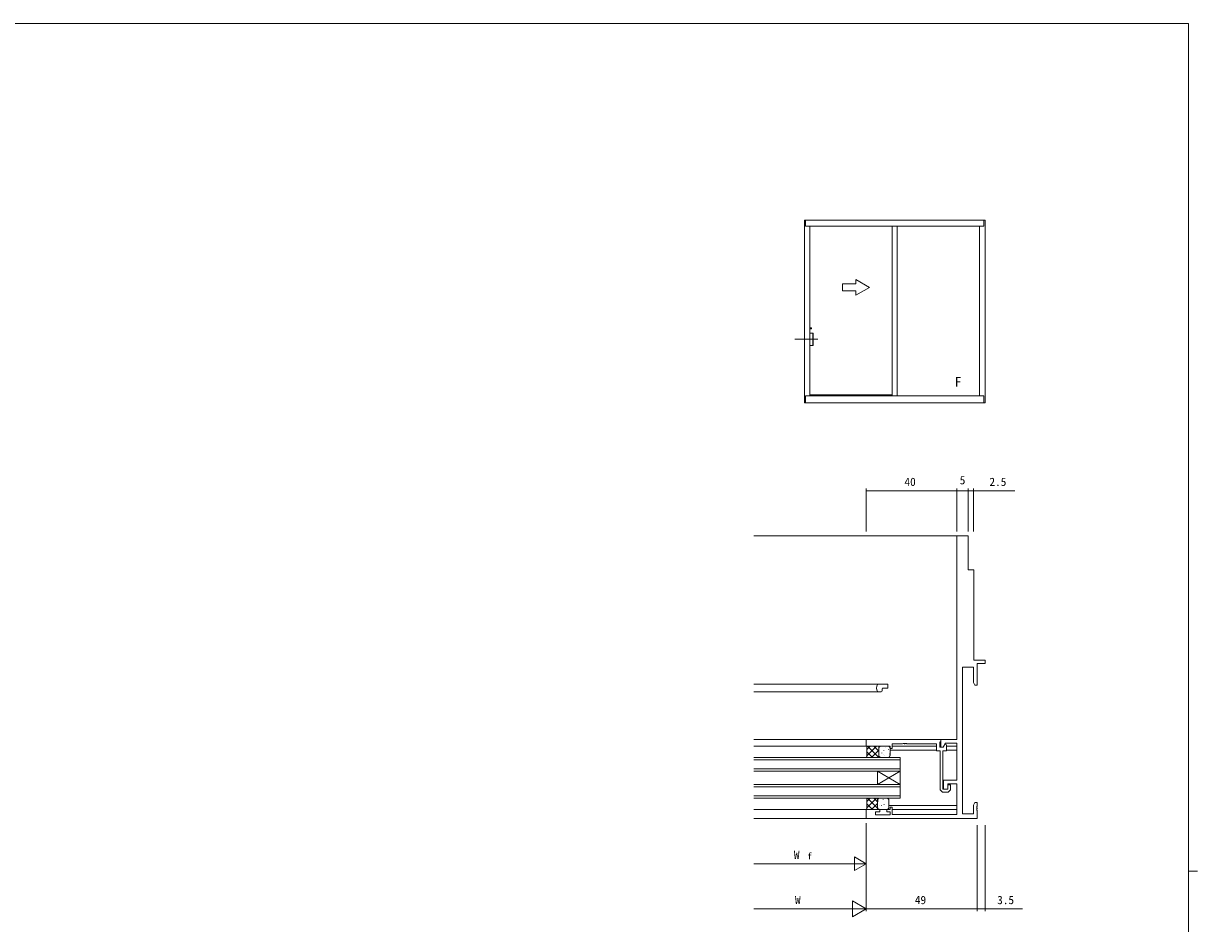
# Model space of a CAD drawing. Units: millimetres, scale not verified. Extents: x -594 to 539, y -420 to 386.
# Drawn here: x -5 to 514, y -16 to 382 of the extents above; entities that cross this region are included whole.
import ezdxf
from ezdxf.enums import TextEntityAlignment as Align

# ---------------------------------------------------------------- set-up
doc = ezdxf.new("R2010")
doc.units = ezdxf.units.MM
doc.header["$LTSCALE"] = 2
doc.linetypes.add('CHAIN2', pattern=[12, 9, -1, 1, -1])
for name, color, linetype, lineweight in [('0-1_USER1', 7, 'Continuous', 9), ('0-3_YKK_11', 7, 'Continuous', 9), ('0-4_YKK_12', 2, 'Continuous', 9), ('0-5_YSS_K', 4, 'Continuous', 9), ('0-6_YKK_13', 4, 'Continuous', 9), ('0-7_YKK_D', 6, 'Continuous', 9)]:
    doc.layers.add(name, color=color, linetype=linetype, lineweight=lineweight)
doc.styles.add('ＭＳ ゴシック', font='')
doc.styles.get('ＭＳ ゴシック').set_extended_font_data('MS Gothic')

msp = doc.modelspace()

# ---------------------------------------------------------------- linework, layer by layer
at = {"layer": '0-1_USER1'}
for p, q in [((510, 382), (-590, 382)), ((510, 382), (510, -368)), ((510, 7), (514, 7))]:
    msp.add_line(p, q, dxfattribs=at)
at = {"layer": '0-3_YKK_11'}
for points in [[(407.5, 155.304), (407.5, 65.304), (400.5, 65.304), (400.5, 61.804), (401.5, 61.804), (402.58, 63.674), (407.5, 63.674), (407.5, 47.204), (401.7, 47.204), (401.7, 43.204), (403.5, 43.204), (403.5, 45.704), (407.5, 45.704), (407.5, 32.104), (379, 32.104), (379, 35.304), (378, 35.304), (378, 34.304), (376.5, 34.304), (376.5, 33.304), (378, 33.304), (378, 31.934), (371.5, 31.934), (371.5, 33.304), (373.5, 33.304), (373.5, 34.304), (367.5, 34.304), (367.5, 30.304), (416.5, 30.304), (416.5, 33.846), (416.38, 34.029), (416.38, 34.579), (416.5, 34.763), (416.5, 34.846), (416.38, 35.029), (416.38, 35.579), (416.5, 35.763), (416.5, 37.304), (415.5, 37.304), (414.87, 36.213)], [(414.87, 36.213), (414.87, 32.304), (410, 32.304), (410, 97.304), (414.87, 97.304), (414.87, 90.396), (415.5, 89.304), (416.5, 89.304), (416.5, 98.804), (420, 98.804), (420, 100.304), (415, 100.304), (415, 140.304), (412.5, 140.304), (412.5, 155.304), (407.5, 155.304)]]:
    msp.add_lwpolyline(points, dxfattribs=at)
msp.add_lwpolyline([(400.502, 65.302), (367.502, 65.302), (367.502, 62.302), (378.002, 62.302), (378.002, 61.302), (379.002, 61.302), (379.002, 63.372), (383.543, 63.372), (383.727, 63.492), (384.276, 63.492), (384.46, 63.372), (384.543, 63.372), (384.727, 63.492), (385.277, 63.492), (385.46, 63.372), (398.501, 63.372), (398.501, 60.302), (400.201, 60.302), (400.201, 43.002), (401.202, 42.002), (403.702, 42.002), (404.701, 43.002), (404.701, 45.202), (403.502, 45.202), (403.502, 43.202), (401.402, 43.202), (401.402, 60.302), (403.002, 60.302), (403.002, 62.917), (402.26, 63.116), (401.502, 61.802), (400.002, 61.802), (400.002, 64.013), (400.502, 64.302)], close=True, dxfattribs=at)
at = {"layer": '0-4_YKK_12'}
for p, q in [((407.78, 155.304), (317.75, 155.304)), ((377, 89.704), (317.75, 89.704)), ((377, 88.004), (377, 89.704)), ((374.004, 86.304), (317.75, 86.304)), ((374.5, 87.704), (374.5, 86.804)), ((377, 88.004), (374.8, 88.004)), ((367.501, 65.304), (317.75, 65.304)), ((367.518, 62.304), (317.75, 62.304)), ((382.506, 57.303), (317.75, 57.303)), ((378.004, 60.501), (398.602, 60.501)), ((379.002, 62.301), (398.501, 62.301)), ((382.506, 57.303), (382.506, 51.303)), ((400.002, 62.301), (400.5, 62.301)), ((402.984, 60.501), (407.502, 60.501)), ((403.002, 62.301), (407.502, 62.301)), ((382.506, 56.303), (317.75, 56.303)), ((382.506, 52.303), (317.75, 52.303)), ((382.506, 51.303), (317.75, 51.303)), ((382.506, 45.303), (372.506, 51.303)), ((382.506, 51.303), (372.506, 45.303)), ((372.506, 51.303), (372.506, 45.303)), ((382.506, 51.303), (382.506, 45.303)), ((382.506, 45.303), (317.75, 45.303)), ((382.506, 44.303), (317.75, 44.303)), ((382.506, 45.303), (382.506, 39.303)), ((382.506, 40.303), (317.75, 40.303)), ((382.506, 39.303), (317.75, 39.303)), ((367.342, 34.304), (317.75, 34.304)), ((377.5, 36.104), (407.5, 36.104)), ((379, 34.303), (407.5, 34.303)), ((415, 30.304), (317.75, 30.304))]:
    msp.add_line(p, q, dxfattribs=at)
for centre, radius, start, end in [((375, 88.004), 3, 148.76706, 211.23293), ((372.691, 89.404), 0.3, 90, 148.76706), ((372.691, 86.604), 0.3, 211.23293, 270), ((374, 86.804), 0.5, 270, 0), ((374.8, 87.704), 0.3, 90, 180)]:
    msp.add_arc(centre, radius, start, end, dxfattribs=at)
at = {"layer": '0-5_YSS_K'}
for p, q in [((340.1, 294.924), (420, 294.924)), ((340.1, 294.924), (340.1, 214.149)), ((340.55, 292.274), (340.55, 294.924)), ((419.55, 292.274), (340.55, 292.274)), ((342.55, 292.274), (342.55, 217.274)), ((378.925, 292.274), (378.925, 217.274)), ((381.175, 292.274), (381.175, 217.274)), ((417.55, 217.274), (417.55, 292.274)), ((419.55, 292.274), (419.55, 294.924)), ((420, 214.149), (420, 294.924)), ((356.925, 266.774), (356.925, 263.774)), ((362.925, 266.774), (356.925, 266.774)), ((362.925, 266.774), (362.925, 268.738)), ((368.925, 265.274), (362.925, 268.738)), ((368.925, 265.274), (362.925, 261.81)), ((356.925, 263.774), (362.925, 263.774)), ((362.925, 261.81), (362.925, 263.774)), ((342.55, 246.886), (343.3, 246.886)), ((342.55, 245.024), (344.05, 245.024)), ((343.8, 239.524), (343.8, 245.024)), ((340.1, 214.149), (420, 214.149)), ((340.55, 217.274), (340.55, 214.149)), ((340.55, 217.274), (419.55, 217.274)), ((342.55, 217.774), (378.925, 217.774)), ((419.55, 217.274), (419.55, 214.149))]:
    msp.add_line(p, q, dxfattribs=at)
at = {"layer": '0-5_YSS_K', "linetype": 'CHAIN2'}
msp.add_line((335.867, 242.274), (346.064, 242.274), dxfattribs=at)
at = {"layer": '0-5_YSS_K'}
for points in [[(342.55, 247.286), (343.3, 247.286), (343.3, 246.886)], [(342.55, 239.524), (344.05, 239.524), (344.05, 245.024)]]:
    msp.add_lwpolyline(points, dxfattribs=at)
at = {"layer": '0-6_YKK_13'}
for p, q in [((367.5, 62.304), (372.996, 62.304)), ((367.5, 62.304), (367.7, 62.104)), ((367.5, 57.304), (367.7, 57.504)), ((367.843, 57.304), (367.672, 57.476)), ((369.143, 62.304), (367.7, 60.861)), ((371.972, 62.304), (367.7, 58.033)), ((367.7, 62.104), (367.7, 57.504)), ((370.172, 57.304), (367.7, 59.776)), ((372.996, 57.308), (368, 62.304)), ((372.996, 60.5), (369.8, 57.304)), ((372.996, 60.137), (370.829, 62.304)), ((372.996, 57.303), (372.996, 62.304)), ((373, 58.303), (373, 61.303)), ((373.204, 59.812), (373.231, 59.854)), ((373.591, 57.87), (373.618, 57.912)), ((374, 62.303), (377, 62.303)), ((377, 57.303), (374, 57.303)), ((374.397, 59.262), (374.396, 59.362)), ((375.101, 58.464), (375.103, 58.474)), ((375.233, 60.428), (375.26, 60.47)), ((375.72, 58.196), (375.747, 58.238)), ((375.857, 61.686), (375.859, 61.696)), ((377.362, 60.754), (377.389, 60.797)), ((377.728, 57.937), (377.73, 57.947)), ((377.749, 58.812), (377.776, 58.855)), ((378, 61.303), (378, 58.303)), ((371.974, 39.303), (367.698, 35.032)), ((369.143, 39.303), (367.699, 37.86)), ((370.169, 34.302), (367.699, 36.775)), ((372.496, 34.803), (368, 39.303)), ((372.5, 37.002), (369.798, 34.302)), ((372.5, 37.629), (370.829, 39.302)), ((372.496, 39.306), (372.496, 34.304)), ((372.5, 38.303), (372.5, 35.303)), ((372.913, 38.001), (372.94, 38.044)), ((376.5, 39.303), (373.5, 39.303)), ((374.176, 39.174), (374.175, 39.273)), ((374.942, 38.617), (374.969, 38.66)), ((375.429, 36.386), (375.456, 36.428)), ((375.581, 39.194), (375.584, 39.204)), ((377.071, 38.944), (377.098, 38.986)), ((377.458, 37.002), (377.485, 37.044)), ((377.5, 35.303), (377.5, 38.303)), ((367.498, 34.303), (367.698, 34.503)), ((367.5, 34.304), (372.496, 34.304)), ((367.841, 34.303), (367.67, 34.475)), ((373.3, 36.059), (373.327, 36.102)), ((373.5, 34.303), (376.5, 34.303)), ((374.221, 35.949), (374.219, 36.049)), ((374.905, 36.313), (374.907, 36.322)), ((375.816, 34.444), (375.843, 34.486)), ((377.452, 35.445), (377.454, 35.455)), ((377.487, 35.996), (377.486, 36.096))]:
    msp.add_line(p, q, dxfattribs=at)
msp.add_lwpolyline([(367.5, 39.303), (367.7, 39.103), (367.698, 34.503)], dxfattribs=at)
for centre, start, end in [((374, 61.303), 90, 180), ((374, 58.303), 180, 270), ((377, 61.303), 0, 90), ((377, 58.303), 270, 0), ((373.5, 38.303), 90, 180), ((376.5, 38.303), 0, 90), ((373.5, 35.303), 180, 270), ((376.5, 35.303), 270, 0)]:
    msp.add_arc(centre, 1, start, end, dxfattribs=at)
at = {"layer": '0-7_YKK_D'}
for p, q in [((367.48, 157.304), (367.48, 176.304)), ((367.48, 175.304), (407.48, 175.304)), ((407.48, 157.304), (407.48, 176.304)), ((407.48, 157.304), (407.48, 176.304)), ((412.48, 157.304), (412.48, 176.304)), ((412.48, 157.304), (412.48, 176.304)), ((414.98, 157.304), (414.98, 176.304)), ((367.5, 28.304), (367.5, 9.304)), ((367.5, 28.304), (367.5, -10.696)), ((367.5, 27.304), (367.5, -10.696)), ((416.5, 27.304), (416.5, -10.696)), ((416.5, 27.304), (416.5, -10.696)), ((420, 27.304), (420, -10.696)), ((367.5, 10.304), (362.304, 13.304)), ((362.304, 13.304), (362.304, 7.304)), ((317.75, 10.304), (361.5, 10.304)), ((367.5, 10.304), (357.108, 10.304)), ((367.5, 10.304), (362.304, 7.304)), ((317.75, -9.696), (360.5, -9.696)), ((367.5, -9.696), (355.376, -9.696)), ((367.5, -9.696), (361.438, -6.196)), ((361.438, -6.196), (361.438, -13.196)), ((367.5, -9.696), (361.438, -13.196)), ((367.5, -9.696), (416.5, -9.696))]:
    msp.add_line(p, q, dxfattribs=at)
for points in [[(407.48, 175.304), (412.48, 175.304), (414.98, 175.304), (433.2, 175.304)], [(416.5, -9.696), (420, -9.696), (436.6, -9.696)]]:
    msp.add_lwpolyline(points, dxfattribs=at)
for centre, start, end in [((367.48, 175.304), 0, 180), ((367.48, 175.304), 180, 0), ((407.48, 175.304), 0, 180), ((407.48, 175.304), 0, 180), ((407.48, 175.304), 180, 0), ((407.48, 175.304), 180, 0), ((412.48, 175.304), 0, 180), ((412.48, 175.304), 0, 180), ((412.48, 175.304), 180, 0), ((412.48, 175.304), 180, 0), ((414.98, 175.304), 0, 180), ((414.98, 175.304), 180, 0), ((416.5, -9.696), 0, 180), ((416.5, -9.696), 0, 180), ((416.5, -9.696), 180, 0), ((416.5, -9.696), 180, 0), ((420, -9.696), 0, 180), ((420, -9.696), 180, 0)]:
    msp.add_arc(centre, 0.106, start, end, dxfattribs=at)

# ---------------------------------------------------------------- texts
at = {"layer": '0-5_YSS_K', "color": 7, "style": 'ＭＳ ゴシック'}
msp.add_text('F', height=4.399, dxfattribs=at).set_placement((406.582, 219.963), align=Align.BOTTOM_LEFT)
at = {"layer": '0-7_YKK_D', "color": 4, "style": 'ＭＳ ゴシック'}
for s, height, p in [('40', 3.666, (384.385, 176.304)), ('5', 3.666, (408.817, 177.032)), ('2.5', 3.666, (421.959, 176.304)), ('W', 3.666, (335.461, 11.304)), ('f', 2.933, (341.401, 11.304)), ('W', 3.666, (335.946, -8.696)), ('49', 3.666, (388.967, -8.696)), ('3.5', 3.666, (425.371, -8.696))]:
    msp.add_text(s, height=height, dxfattribs=at).set_placement(p, align=Align.BOTTOM_LEFT)

doc.saveas('drawing.dxf')
